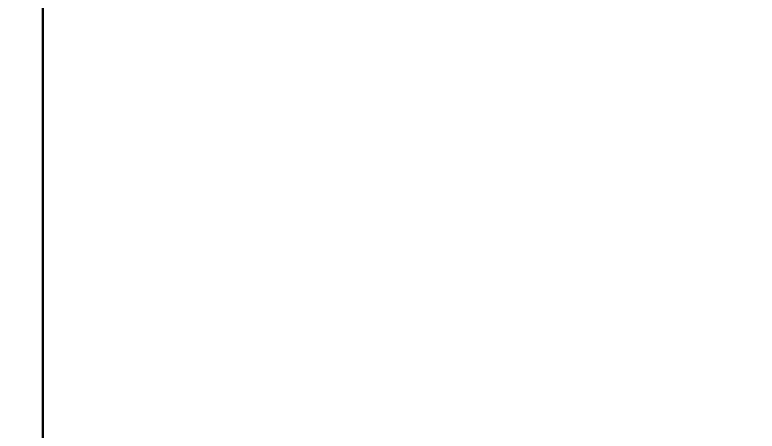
# Model space of a CAD drawing. Header units: millimetres. Extents: x -17017 to 628417, y -109036 to 199237.
# Drawn here: x 337620.6921 to 337621.1003, y -80982.2562 to -80982.0273 of the extents above; entities that cross this region are included whole.
import ezdxf

# ---------------------------------------------------------------- set-up
doc = ezdxf.new("R2010")
doc.units = ezdxf.units.MM
for name, color, linetype, lineweight in [('A-WALL-____-PATT-1', 7, 'Continuous', 9), ('S-COLS-____-MCUT', 7, 'Continuous', 50), ('S-COLS-____-OTLN', 7, 'Continuous', 9)]:
    doc.layers.add(name, color=color, linetype=linetype, lineweight=lineweight)

# ---------------------------------------------------------------- blocks, each defined once
blk = doc.blocks.new('BSC_Колонна _Прямоугольная - 500х500-V67-АР1_План отверстий 3 этажа в осях 1-64_А-ГГ')
at = {"layer": 'S-COLS-____-OTLN'}
h = blk.add_hatch(dxfattribs=at)
h.set_pattern_fill('FP_104', color=256, style=0, pattern_type=2)
h.set_pattern_definition([(45, (-53600, -5831.04), (-114.04925, 114.04925), []), (45, (-53485.95, -5831.04), (-114.04925, 114.04925), [201.613, -40.323, 3.353, -36.97])])
h.paths.add_polyline_path([(-250, -250), (250, -250), (250, 250), (-250, 250)], flags=0)
at = {"layer": 'S-COLS-____-MCUT'}
blk.add_line((250, -250), (250, 250), dxfattribs=at)

msp = doc.modelspace()

# ---------------------------------------------------------------- hatches: boundary and pattern name
at = {"layer": 'A-WALL-____-PATT-1'}
h = msp.add_hatch(dxfattribs=at)
h.set_pattern_fill('FP_6', color=256, style=0, pattern_type=2)
h.set_pattern_definition([(135, (283770.707, -86863.456), (-35.35534, -35.35534), [])])
h.paths.add_polyline_path([(343120.70744, -80982.41416), (343120.70744, -80782.41416), (342720.70744, -80782.41416), (342720.70744, -80982.41416)], flags=0)
h.paths.add_polyline_path([(339795.70744, -80982.41416), (340514.70744, -80982.41416), (340514.70744, -80913.41416), (340520.70744, -80913.41416), (340520.70744, -80851.41416), (340514.70744, -80851.41416), (340514.70744, -80782.41416), (339726.70744, -80782.41416), (339726.70744, -80851.41416), (339720.70744, -80851.41416), (339720.70744, -80913.41416), (339726.70744, -80913.41416), (339726.70744, -80982.41416)], flags=0)
h.paths.add_polyline_path([(342020.70744, -80982.41416), (342020.70744, -80782.41416), (341426.70744, -80782.41416), (341426.70744, -80851.41416), (341420.70744, -80851.41416), (341420.70744, -80913.41416), (341426.70744, -80913.41416), (341426.70744, -80982.41416), (341495.70744, -80982.41416)], flags=0)
h.paths.add_polyline_path([(338014.70744, -80982.41416), (338014.70744, -80913.41416), (338020.70744, -80913.41416), (338020.70744, -80851.41416), (338014.70744, -80851.41416), (338014.70744, -80782.41416), (337620.70744, -80782.41416), (337620.70744, -80982.41416), (337945.70744, -80982.41416)], flags=0)

# ---------------------------------------------------------------- block references
at = {"layer": 'S-COLS-____-OTLN'}
msp.add_blockref('BSC_Колонна _Прямоугольная - 500х500-V67-АР1_План отверстий 3 этажа в осях 1-64_А-ГГ', (337370.70744, -81032.41416), dxfattribs=at)

doc.saveas('drawing.dxf')
